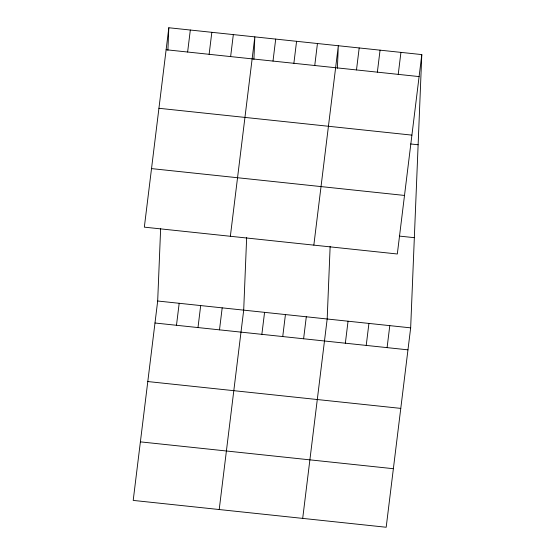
<?xml version="1.0" encoding="UTF-8"?>
<svg xmlns="http://www.w3.org/2000/svg" width="555" height="555" viewBox="0 0 555 555"><rect width="100%" height="100%" fill="white"/><g stroke="black" fill="none" stroke-linecap="round" stroke-linejoin="round"><path stroke-width="0.83" d="M421.8 54.591L397.318 253.989L144.335 227.148L168.817 27.75L421.8 54.591L410.665 327.852L386.183 527.25L133.2 500.409L157.682 301.011L160.645 228.369M167.901 50.297L168.817 27.75M246.656 237.498L243.694 310.141L219.211 509.539M253.912 59.42L254.835 36.873L230.353 236.27M330.142 246.351L327.179 318.993L302.697 518.391M337.398 68.279L338.321 45.732L313.839 245.13M187.625 52.024L190.323 30.032M209.124 54.307L211.83 32.315M176.483 325.286L179.182 303.294M230.63 56.582L233.329 34.597M197.989 327.568L200.688 305.576M219.489 329.85L222.187 307.858M273.004 61.078L275.703 39.093M293.879 63.298L296.578 41.306M261.863 334.346L264.569 312.354M314.747 65.511L317.446 43.519M282.738 336.559L285.436 314.567M303.606 338.772L306.304 316.78M356.49 69.937L359.189 47.945M377.358 72.15L380.064 50.158M345.349 343.198L348.047 321.213M398.233 74.37L400.932 52.378M366.224 345.418L368.922 323.426M387.092 347.631L389.79 325.639M166.118 49.742L419.101 76.583M158.931 108.287L411.914 135.122M410.61 143.967L418.13 144.765M151.529 168.602L404.512 195.443M399.309 236.083L414.342 237.679M157.682 301.011L410.665 327.852M154.977 323.003L407.96 349.844M147.79 381.549L400.772 408.39M140.387 441.863L393.37 468.704"/></g></svg>
